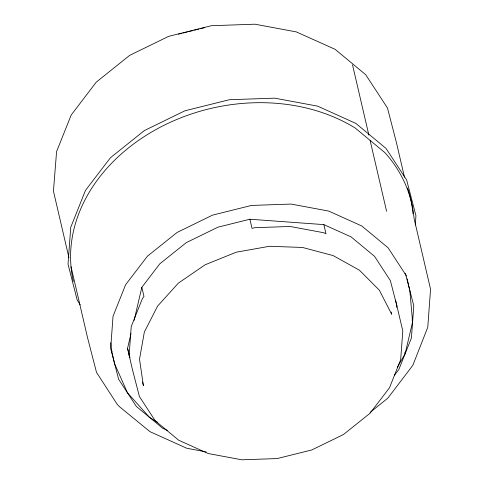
<?xml version="1.0" encoding="UTF-8"?>
<svg xmlns="http://www.w3.org/2000/svg" width="484" height="484" viewBox="0 0 484 484"><rect width="100%" height="100%" fill="white"/><g stroke="black" fill="none" stroke-linecap="round" stroke-linejoin="round"><path stroke-width="0.73" d="M415.314 225.06L415.938 215.701L406.633 179.945L385.996 148.388L355.849 123.402L317.673 106.159L274.652 98.149L229.386 99.722L184.955 110.775L144.389 130.559L110.461 157.717L85.468 190.412L70.761 227.238L68.026 264.197L77.186 299.989L80.217 304.811M395.567 300.141L402.791 330.953L400.667 359.703L389.475 387.793L369.97 413.306L343.483 434.505L311.829 449.945L277.151 458.572L241.825 459.8L208.247 453.544L178.711 440.234L155.231 420.777L139.404 396.493L132.313 369.038L127.546 348.323L130.995 333.621M134.092 320.396L141.842 287.321L159.811 263.81L186.298 242.617L217.951 227.177L249.901 219.228L323.856 224.618L351.069 236.882L374.549 256.345L390.376 280.629L396.91 305.924L396.565 307.388M397.285 367.453L405.138 353.737L412.604 321.89L409.815 290.4M394.309 375.439L398.864 369.48L411.412 338.001L413.79 305.779L405.84 275.015L388.108 247.802L361.79 225.992L328.69 211.072L291.065 204.066L251.468 205.44L212.609 215.114L177.132 232.417L147.451 256.169L125.592 284.761L113.044 316.24L110.667 348.462L118.616 379.226L136.349 406.445L162.666 428.249L167.301 430.343M370.103 412.41L387.787 398.199L412.798 365.378L427.777 327.269L430.554 289.244L414.05 218.332A173.611 137.734 -13.1 0 0 384.986 152.714L355.208 128.036A173.611 137.734 -13.1 0 0 157.385 128.762A173.611 137.734 -13.1 0 0 73.356 281.464M178.481 34.17L181.397 33.444M182.855 33.081L187.229 31.998M188.687 31.635L193.062 30.546M194.52 30.183L198.894 29.094M200.352 28.731L204.726 27.642M206.142 451.923L186.715 448.226L149.998 431.68L119.457 406.681L117.334 404.509L96.51 372.365L87.513 337.548L71.015 266.63M157.724 422.423L149.508 417.347L127.486 392.833L114.641 363.847M405.096 273.224L406.318 275.983M110.782 342.624L111.447 350.12L112.058 351.499M127.546 348.323L129.972 357.718M129.676 357.47L129.119 355.316L131.243 326.561L142.435 298.477L143.972 296.468L141.842 287.321M404.479 177.204L396.487 142.84L387.49 108.023L365.704 74.699L335.14 49.338L296.335 31.908L254.947 24.2L211.399 25.712L168.656 36.348L129.639 55.382L96.213 82.189L71.202 115.01L56.574 151.619L53.446 191.144L68.928 257.669M407.129 278.838L409.482 288.954M412.096 319.724L412.604 321.89M352.527 64.886L368.862 135.066M370.097 140.378L386.601 211.29M404.799 352.298L405.138 353.737M391.187 312.083L391.695 314.279L379.347 290.182L359.382 270.169L333.155 255.594L302.464 247.451L269.388 246.296L236.186 252.212L205.125 264.784L178.318 283.17L157.59 306.112L144.353 332.036L139.519 359.189L143.403 385.718L142.556 382.058M323.856 224.618L325.986 233.772L323.663 232.725L290.085 226.47L254.759 227.698L252.031 228.375L249.901 219.228M111.447 350.12L114.472 363.121M407.552 188.034A173.611 137.734 -13.1 0 1 412.985 213.759"/></g></svg>
